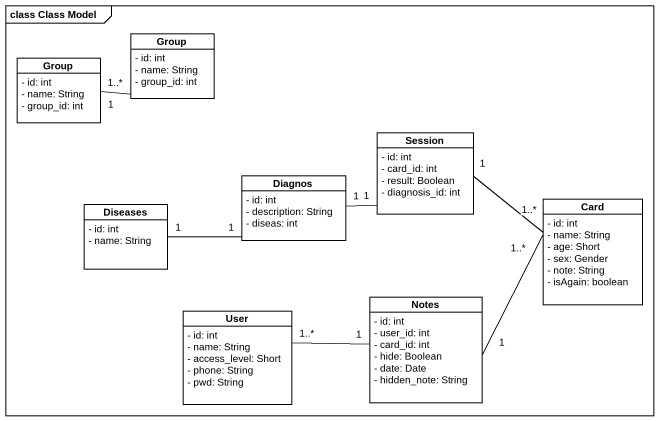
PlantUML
@startuml
mainframe class Class Model
hide circle
hide empty members
skinparam classAttributeIconSize 0
class "Group" as Group_ {
  - id: int
  - name: String
  - group_id: int
}
class "Group" as Group__2 {
  - id: int
  - name: String
  - group_id: int
}
class Session {
  - id: int
  - card_id: int
  - result: Boolean
  - diagnosis_id: int
}
class Diagnos {
  - id: int
  - description: String
  - diseas: int
}
class Diseases {
  - id: int
  - name: String
}
class "Card" as Card_ {
  - id: int
  - name: String
  - age: Short
  - sex: Gender
  - note: String
  - isAgain: boolean
}
class Notes {
  - id: int
  - user_id: int
  - card_id: int
  - hide: Boolean
  - date: Date
  - hidden_note: String
}
class User {
  - id: int
  - name: String
  - access_level: Short
  - phone: String
  - pwd: String
}
Group_ "1..*" -left- "1" Group__2
Session "1" -right- "1..*" Card_
Diagnos "1" -right- "1" Session
Diseases "1" -right- "1" Diagnos
Notes "1" -right- "1..*" Card_
Notes "1" -left- "1..*" User
@enduml
